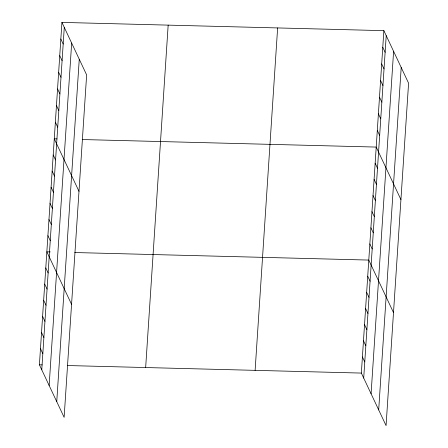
<?xml version="1.0" encoding="UTF-8"?>
<svg xmlns="http://www.w3.org/2000/svg" width="448" height="448" viewBox="0 0 448 448"><rect width="100%" height="100%" fill="white"/><g stroke="black" fill="none" stroke-linecap="round" stroke-linejoin="round"><path stroke-width="0.67" d="M61.93 22.4L86.643 74.922L64.131 417.34L39.413 364.818L61.93 22.4L383.869 30.66L408.587 83.182L386.07 425.6L361.357 373.078L383.869 30.66M41.765 369.813L64.282 27.395M49.146 385.498L71.663 43.081M56.75 401.654L79.262 59.242M145.656 367.539L168.168 25.127M255.114 370.35L277.631 27.933M363.703 378.073L386.221 35.655M371.084 393.753L393.602 51.341M378.689 409.914L401.206 67.497M56.997 138.891L54.275 138.824L78.994 191.346M82.197 139.535L376.214 147.078L400.932 199.606M50.249 251.905L46.844 251.821L71.562 304.343M74.766 252.538L368.782 260.075L393.501 312.603M39.413 364.818L42.14 364.885M67.334 365.534L361.357 373.078M382.777 47.292L385.123 52.287M381.679 63.924L384.031 68.919M380.587 80.556L382.939 85.551M379.495 97.188L381.847 102.183M378.403 113.814L380.75 118.81M377.306 130.446L379.658 135.442M375.15 163.223L377.502 168.218M374.091 179.368L376.443 184.363M373.027 195.507L375.379 200.502M371.969 211.652L374.321 216.647M370.905 227.791L373.257 232.786M369.846 243.936L372.198 248.931M367.724 276.22L370.076 281.215M366.66 292.365L369.012 297.36M365.602 308.504L367.948 313.499M364.538 324.649L366.89 329.644M363.479 340.788L365.826 345.783M362.415 356.933L364.767 361.928M60.838 39.032L63.185 44.027M59.741 55.664L62.093 60.659M58.649 72.296L61.001 77.291M57.557 88.928L59.903 93.923M56.459 105.56L58.811 110.555M55.367 122.192L57.719 127.187M53.211 154.963L55.563 159.958M52.153 171.108L54.505 176.103M51.089 187.247L53.441 192.242M50.03 203.392L52.377 208.387M48.966 219.531L51.318 224.526M47.908 235.676L50.254 240.671M45.786 267.96L48.132 272.955M44.722 284.105L47.074 289.1M43.663 300.244L46.01 305.239M42.599 316.389L44.951 321.384M41.535 332.534L43.887 337.529M40.477 348.673L42.829 353.668"/></g></svg>
